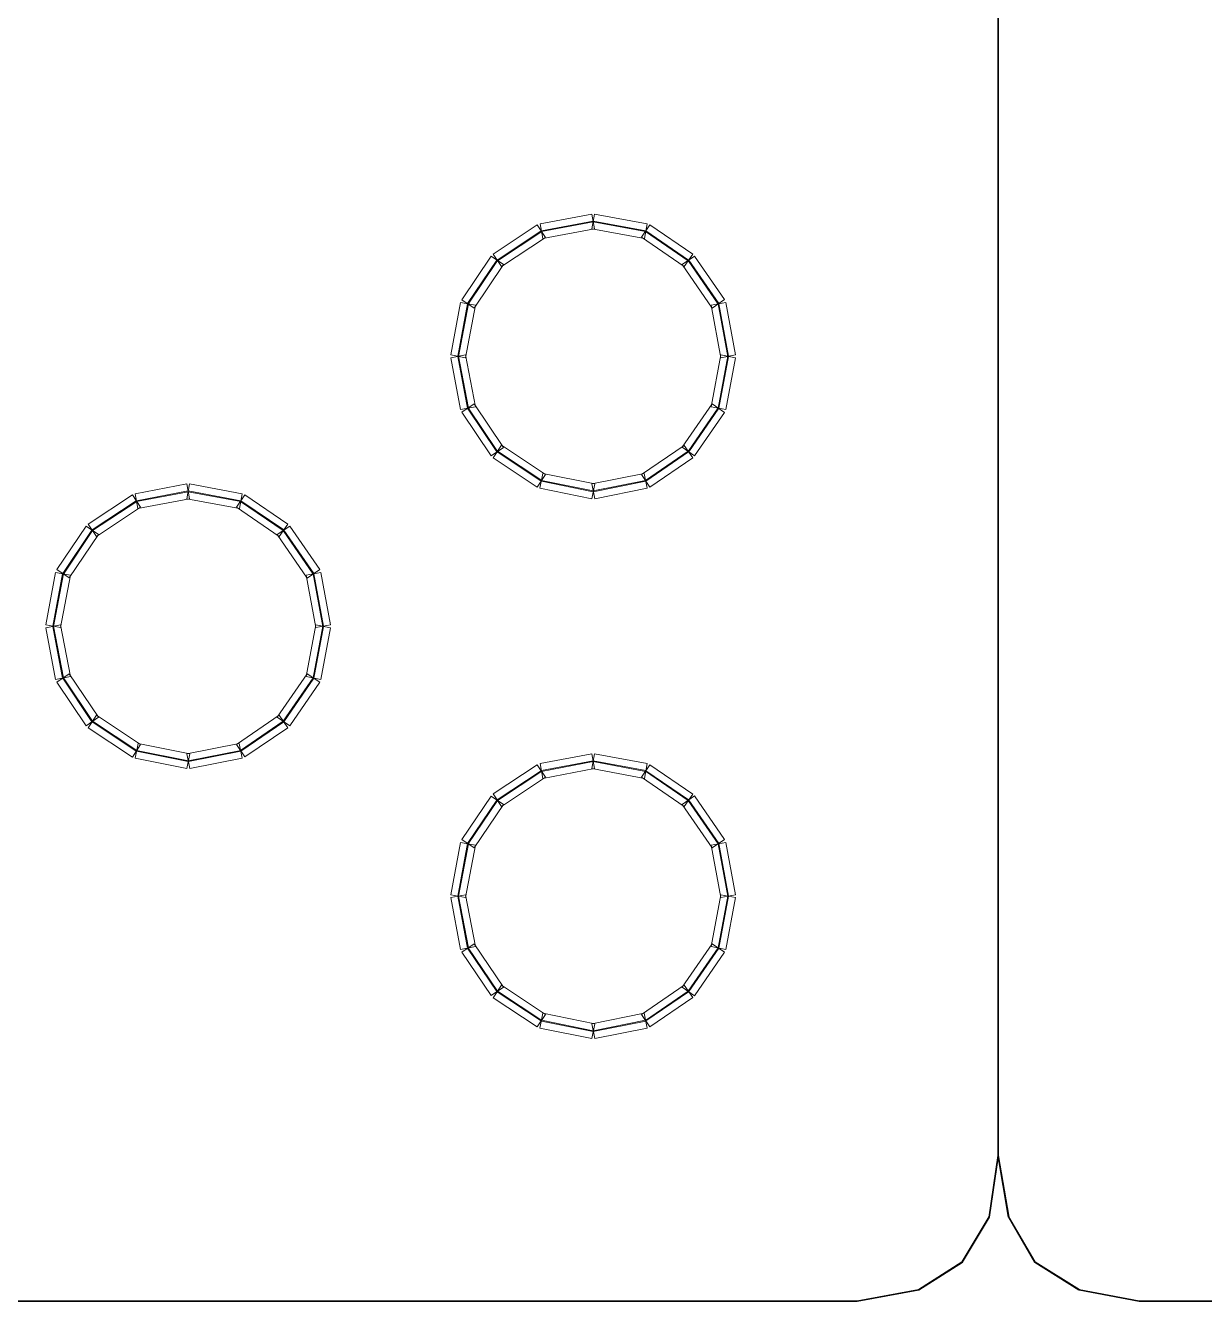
# Model space of a CAD drawing. Header units: millimetres. Extents: x -200 to 200, y -162 to 219.
# Drawn here: x -62.88 to -21.29, y -161.91 to -116.89 of the extents above; entities that cross this region are included whole.
import ezdxf

# ---------------------------------------------------------------- set-up
doc = ezdxf.new("R2010")
doc.units = ezdxf.units.MM
doc.header["$MEASUREMENT"] = 0

msp = doc.modelspace()

# ---------------------------------------------------------------- linework, layer by layer
at = {"color": 1, "lineweight": 5}
for points in [[(-28.5828, -71.7942), (-28.5828, -71.7942), (-28.5563, -71.7942), (-28.5563, -71.7942), (-28.5563, -71.7942), (-28.5563, -71.7942), (-28.5563, -156.7622), (-28.5563, -156.7622), (-28.5563, -156.7622), (-28.5563, -156.7622), (-28.5828, -156.7622), (-28.5828, -156.7622), (-28.5828, -156.7622), (-28.5828, -156.7622), (-28.5828, -71.7942), (-28.5828, -71.7942)], [(-28.5826, -156.7603), (-28.5826, -156.7603), (-28.5565, -156.7641), (-28.5565, -156.7641), (-28.5565, -156.7641), (-28.5565, -156.7641), (-28.8739, -158.9333), (-28.8739, -158.9333), (-28.8739, -158.9333), (-28.8739, -158.9333), (-28.9001, -158.9295), (-28.9001, -158.9295), (-28.9001, -158.9295), (-28.9001, -158.9295), (-28.5826, -156.7603), (-28.5826, -156.7603)], [(-28.1862, -158.9292), (-28.1862, -158.9292), (-28.2122, -158.9336), (-28.2122, -158.9336), (-28.2122, -158.9336), (-28.2122, -158.9336), (-28.5826, -156.7644), (-28.5826, -156.7644), (-28.5826, -156.7644), (-28.5826, -156.7644), (-28.5565, -156.76), (-28.5565, -156.76), (-28.5565, -156.76), (-28.5565, -156.76), (-28.1862, -158.9292), (-28.1862, -158.9292)], [(-28.8983, -158.9246), (-28.8983, -158.9246), (-28.8756, -158.9382), (-28.8756, -158.9382), (-28.8756, -158.9382), (-28.8756, -158.9382), (-29.828, -160.5254), (-29.828, -160.5254), (-29.828, -160.5254), (-29.828, -160.5254), (-29.8506, -160.5118), (-29.8506, -160.5118), (-29.8506, -160.5118), (-29.8506, -160.5118), (-28.8983, -158.9246), (-28.8983, -158.9246)], [(-27.2619, -160.5119), (-27.2619, -160.5119), (-27.2848, -160.5253), (-27.2848, -160.5253), (-27.2848, -160.5253), (-27.2848, -160.5253), (-28.2106, -158.9381), (-28.2106, -158.9381), (-28.2106, -158.9381), (-28.2106, -158.9381), (-28.1878, -158.9247), (-28.1878, -158.9247), (-28.1878, -158.9247), (-28.1878, -158.9247), (-27.2619, -160.5119), (-27.2619, -160.5119)], [(-29.8464, -160.5074), (-29.8464, -160.5074), (-29.8322, -160.5297), (-29.8322, -160.5297), (-29.8322, -160.5297), (-29.8322, -160.5297), (-31.3665, -161.5085), (-31.3665, -161.5085), (-31.3665, -161.5085), (-31.3665, -161.5085), (-31.3807, -161.4862), (-31.3807, -161.4862), (-31.3807, -161.4862), (-31.3807, -161.4862), (-29.8464, -160.5074), (-29.8464, -160.5074)], [(-25.7056, -161.4862), (-25.7056, -161.4862), (-25.7196, -161.5086), (-25.7196, -161.5086), (-25.7196, -161.5086), (-25.7196, -161.5086), (-27.2804, -160.5298), (-27.2804, -160.5298), (-27.2804, -160.5298), (-27.2804, -160.5298), (-27.2663, -160.5074), (-27.2663, -160.5074), (-27.2663, -160.5074), (-27.2663, -160.5074), (-25.7056, -161.4862), (-25.7056, -161.4862)], [(-31.376, -161.4843), (-31.376, -161.4843), (-31.3712, -161.5104), (-31.3712, -161.5104), (-31.3712, -161.5104), (-31.3712, -161.5104), (-33.5404, -161.9072), (-33.5404, -161.9072), (-33.5404, -161.9072), (-33.5404, -161.9072), (-33.5451, -161.8811), (-33.5451, -161.8811), (-33.5451, -161.8811), (-33.5451, -161.8811), (-31.376, -161.4843), (-31.376, -161.4843)], [(-23.5939, -161.8812), (-23.5939, -161.8812), (-23.5988, -161.9072), (-23.5988, -161.9072), (-23.5988, -161.9072), (-23.5988, -161.9072), (-25.715, -161.5104), (-25.715, -161.5104), (-25.715, -161.5104), (-25.715, -161.5104), (-25.7101, -161.4844), (-25.7101, -161.4844), (-25.7101, -161.4844), (-25.7101, -161.4844), (-23.5939, -161.8812), (-23.5939, -161.8812)], [(-80.7354, -161.9074), (-80.7354, -161.9074), (-80.7354, -161.8809), (-80.7354, -161.8809), (-80.7354, -161.8809), (-80.7354, -161.8809), (-33.5428, -161.8809), (-33.5428, -161.8809), (-33.5428, -161.8809), (-33.5428, -161.8809), (-33.5428, -161.9074), (-33.5428, -161.9074), (-33.5428, -161.9074), (-33.5428, -161.9074), (-80.7354, -161.9074), (-80.7354, -161.9074)], [(-4.9468, -161.8809), (-4.9468, -161.8809), (-4.9468, -161.9074), (-4.9468, -161.9074), (-4.9468, -161.9074), (-4.9468, -161.9074), (-23.5963, -161.9074), (-23.5963, -161.9074), (-23.5963, -161.9074), (-23.5963, -161.9074), (-23.5963, -161.8809), (-23.5963, -161.8809), (-23.5963, -161.8809), (-23.5963, -161.8809), (-4.9468, -161.8809), (-4.9468, -161.8809)]]:
    msp.add_open_spline(points, degree=3, knots=[0, 0, 0, 0, 0.25, 0.25, 0.25, 0.25, 0.5, 0.5, 0.5, 0.5, 0.75, 0.75, 0.75, 0.75, 1, 1, 1, 1], dxfattribs=at)
at = {"color": 4, "lineweight": 5}
for points in [[(-42.9033, -123.5415), (-42.9033, -123.5415), (-42.8053, -124.0614), (-42.8053, -124.0614), (-42.8053, -124.0614), (-42.8053, -124.0614), (-44.6306, -124.4053), (-44.6306, -124.4053), (-44.6306, -124.4053), (-44.6306, -124.4053), (-44.7286, -123.8853), (-44.7286, -123.8853), (-44.7286, -123.8853), (-44.7286, -123.8853), (-42.9033, -123.5415), (-42.9033, -123.5415)], [(-42.8568, -123.7884), (-42.8568, -123.7884), (-42.8519, -123.8144), (-42.8519, -123.8144), (-42.8519, -123.8144), (-42.8519, -123.8144), (-44.6771, -124.1583), (-44.6771, -124.1583), (-44.6771, -124.1583), (-44.6771, -124.1583), (-44.682, -124.1323), (-44.682, -124.1323), (-44.682, -124.1323), (-44.682, -124.1323), (-42.8568, -123.7884), (-42.8568, -123.7884)], [(-40.9543, -123.8852), (-40.9543, -123.8852), (-41.0509, -124.4054), (-41.0509, -124.4054), (-41.0509, -124.4054), (-41.0509, -124.4054), (-42.9026, -124.0615), (-42.9026, -124.0615), (-42.9026, -124.0615), (-42.9026, -124.0615), (-42.806, -123.5413), (-42.806, -123.5413), (-42.806, -123.5413), (-42.806, -123.5413), (-40.9543, -123.8852), (-40.9543, -123.8852)], [(-41.0002, -124.1323), (-41.0002, -124.1323), (-41.005, -124.1583), (-41.005, -124.1583), (-41.005, -124.1583), (-41.005, -124.1583), (-42.8567, -123.8144), (-42.8567, -123.8144), (-42.8567, -123.8144), (-42.8567, -123.8144), (-42.8519, -123.7884), (-42.8519, -123.7884), (-42.8519, -123.7884), (-42.8519, -123.7884), (-41.0002, -124.1323), (-41.0002, -124.1323)], [(-44.8255, -123.9246), (-44.8255, -123.9246), (-44.5337, -124.366), (-44.5337, -124.366), (-44.5337, -124.366), (-44.5337, -124.366), (-46.0945, -125.3977), (-46.0945, -125.3977), (-46.0945, -125.3977), (-46.0945, -125.3977), (-46.3862, -124.9563), (-46.3862, -124.9563), (-46.3862, -124.9563), (-46.3862, -124.9563), (-44.8255, -123.9246), (-44.8255, -123.9246)], [(-44.6869, -124.1343), (-44.6869, -124.1343), (-44.6723, -124.1563), (-44.6723, -124.1563), (-44.6723, -124.1563), (-44.6723, -124.1563), (-46.233, -125.188), (-46.233, -125.188), (-46.233, -125.188), (-46.233, -125.188), (-46.2476, -125.166), (-46.2476, -125.166), (-46.2476, -125.166), (-46.2476, -125.166), (-44.6869, -124.1343), (-44.6869, -124.1343)], [(-39.3454, -124.9587), (-39.3454, -124.9587), (-39.6441, -125.3953), (-39.6441, -125.3953), (-39.6441, -125.3953), (-39.6441, -125.3953), (-41.152, -124.3636), (-41.152, -124.3636), (-41.152, -124.3636), (-41.152, -124.3636), (-40.8532, -123.927), (-40.8532, -123.927), (-40.8532, -123.927), (-40.8532, -123.927), (-39.3454, -124.9587), (-39.3454, -124.9587)], [(-39.4873, -125.1661), (-39.4873, -125.1661), (-39.5022, -125.1879), (-39.5022, -125.1879), (-39.5022, -125.1879), (-39.5022, -125.1879), (-41.01, -124.1562), (-41.01, -124.1562), (-41.01, -124.1562), (-41.01, -124.1562), (-40.9951, -124.1344), (-40.9951, -124.1344), (-40.9951, -124.1344), (-40.9951, -124.1344), (-39.4873, -125.1661), (-39.4873, -125.1661)], [(-46.4598, -125.0294), (-46.4598, -125.0294), (-46.0208, -125.3246), (-46.0208, -125.3246), (-46.0208, -125.3246), (-46.0208, -125.3246), (-47.0525, -126.8589), (-47.0525, -126.8589), (-47.0525, -126.8589), (-47.0525, -126.8589), (-47.4915, -126.5637), (-47.4915, -126.5637), (-47.4915, -126.5637), (-47.4915, -126.5637), (-46.4598, -125.0294), (-46.4598, -125.0294)], [(-38.2188, -126.5611), (-38.2188, -126.5611), (-38.6544, -126.8615), (-38.6544, -126.8615), (-38.6544, -126.8615), (-38.6544, -126.8615), (-39.7125, -125.3272), (-39.7125, -125.3272), (-39.7125, -125.3272), (-39.7125, -125.3272), (-39.277, -125.0268), (-39.277, -125.0268), (-39.277, -125.0268), (-39.277, -125.0268), (-38.2188, -126.5611), (-38.2188, -126.5611)], [(-46.2513, -125.1696), (-46.2513, -125.1696), (-46.2294, -125.1844), (-46.2294, -125.1844), (-46.2294, -125.1844), (-46.2294, -125.1844), (-47.261, -126.7187), (-47.261, -126.7187), (-47.261, -126.7187), (-47.261, -126.7187), (-47.283, -126.7039), (-47.283, -126.7039), (-47.283, -126.7039), (-47.283, -126.7039), (-46.2513, -125.1696), (-46.2513, -125.1696)], [(-38.4257, -126.7038), (-38.4257, -126.7038), (-38.4475, -126.7188), (-38.4475, -126.7188), (-38.4475, -126.7188), (-38.4475, -126.7188), (-39.5056, -125.1845), (-39.5056, -125.1845), (-39.5056, -125.1845), (-39.5056, -125.1845), (-39.4839, -125.1695), (-39.4839, -125.1695), (-39.4839, -125.1695), (-39.4839, -125.1695), (-38.4257, -126.7038), (-38.4257, -126.7038)], [(-47.5321, -126.663), (-47.5321, -126.663), (-47.0119, -126.7596), (-47.0119, -126.7596), (-47.0119, -126.7596), (-47.0119, -126.7596), (-47.3558, -128.6113), (-47.3558, -128.6113), (-47.3558, -128.6113), (-47.3558, -128.6113), (-47.876, -128.5147), (-47.876, -128.5147), (-47.876, -128.5147), (-47.876, -128.5147), (-47.5321, -126.663), (-47.5321, -126.663)], [(-47.285, -126.7089), (-47.285, -126.7089), (-47.259, -126.7137), (-47.259, -126.7137), (-47.259, -126.7137), (-47.259, -126.7137), (-47.6029, -128.5654), (-47.6029, -128.5654), (-47.6029, -128.5654), (-47.6029, -128.5654), (-47.6289, -128.5606), (-47.6289, -128.5606), (-47.6289, -128.5606), (-47.6289, -128.5606), (-47.285, -126.7089), (-47.285, -126.7089)], [(-37.8326, -128.5147), (-37.8326, -128.5147), (-38.3528, -128.6113), (-38.3528, -128.6113), (-38.3528, -128.6113), (-38.3528, -128.6113), (-38.6967, -126.7596), (-38.6967, -126.7596), (-38.6967, -126.7596), (-38.6967, -126.7596), (-38.1765, -126.663), (-38.1765, -126.663), (-38.1765, -126.663), (-38.1765, -126.663), (-37.8326, -128.5147), (-37.8326, -128.5147)], [(-38.0797, -128.5606), (-38.0797, -128.5606), (-38.1057, -128.5654), (-38.1057, -128.5654), (-38.1057, -128.5654), (-38.1057, -128.5654), (-38.4496, -126.7137), (-38.4496, -126.7137), (-38.4496, -126.7137), (-38.4496, -126.7137), (-38.4236, -126.7089), (-38.4236, -126.7089), (-38.4236, -126.7089), (-38.4236, -126.7089), (-38.0797, -128.5606), (-38.0797, -128.5606)], [(-47.8759, -128.612), (-47.8759, -128.612), (-47.3559, -128.514), (-47.3559, -128.514), (-47.3559, -128.514), (-47.3559, -128.514), (-47.012, -130.3393), (-47.012, -130.3393), (-47.012, -130.3393), (-47.012, -130.3393), (-47.532, -130.4373), (-47.532, -130.4373), (-47.532, -130.4373), (-47.532, -130.4373), (-47.8759, -128.612), (-47.8759, -128.612)], [(-47.6289, -128.5655), (-47.6289, -128.5655), (-47.6029, -128.5606), (-47.6029, -128.5606), (-47.6029, -128.5606), (-47.6029, -128.5606), (-47.259, -130.3858), (-47.259, -130.3858), (-47.259, -130.3858), (-47.259, -130.3858), (-47.285, -130.3907), (-47.285, -130.3907), (-47.285, -130.3907), (-47.285, -130.3907), (-47.6289, -128.5655), (-47.6289, -128.5655)], [(-38.1766, -130.4373), (-38.1766, -130.4373), (-38.6966, -130.3393), (-38.6966, -130.3393), (-38.6966, -130.3393), (-38.6966, -130.3393), (-38.3527, -128.514), (-38.3527, -128.514), (-38.3527, -128.514), (-38.3527, -128.514), (-37.8328, -128.612), (-37.8328, -128.612), (-37.8328, -128.612), (-37.8328, -128.612), (-38.1766, -130.4373), (-38.1766, -130.4373)], [(-38.4236, -130.3907), (-38.4236, -130.3907), (-38.4496, -130.3858), (-38.4496, -130.3858), (-38.4496, -130.3858), (-38.4496, -130.3858), (-38.1057, -128.5606), (-38.1057, -128.5606), (-38.1057, -128.5606), (-38.1057, -128.5606), (-38.0797, -128.5655), (-38.0797, -128.5655), (-38.0797, -128.5655), (-38.0797, -128.5655), (-38.4236, -130.3907), (-38.4236, -130.3907)], [(-47.4915, -130.5359), (-47.4915, -130.5359), (-47.0525, -130.2407), (-47.0525, -130.2407), (-47.0525, -130.2407), (-47.0525, -130.2407), (-46.0208, -131.775), (-46.0208, -131.775), (-46.0208, -131.775), (-46.0208, -131.775), (-46.4598, -132.0702), (-46.4598, -132.0702), (-46.4598, -132.0702), (-46.4598, -132.0702), (-47.4915, -130.5359), (-47.4915, -130.5359)], [(-47.283, -130.3957), (-47.283, -130.3957), (-47.261, -130.3809), (-47.261, -130.3809), (-47.261, -130.3809), (-47.261, -130.3809), (-46.2294, -131.9152), (-46.2294, -131.9152), (-46.2294, -131.9152), (-46.2294, -131.9152), (-46.2513, -131.93), (-46.2513, -131.93), (-46.2513, -131.93), (-46.2513, -131.93), (-47.283, -130.3957), (-47.283, -130.3957)], [(-39.277, -132.0728), (-39.277, -132.0728), (-39.7125, -131.7724), (-39.7125, -131.7724), (-39.7125, -131.7724), (-39.7125, -131.7724), (-38.6544, -130.2381), (-38.6544, -130.2381), (-38.6544, -130.2381), (-38.6544, -130.2381), (-38.2188, -130.5385), (-38.2188, -130.5385), (-38.2188, -130.5385), (-38.2188, -130.5385), (-39.277, -132.0728), (-39.277, -132.0728)], [(-39.4839, -131.9301), (-39.4839, -131.9301), (-39.5056, -131.9151), (-39.5056, -131.9151), (-39.5056, -131.9151), (-39.5056, -131.9151), (-38.4475, -130.3808), (-38.4475, -130.3808), (-38.4475, -130.3808), (-38.4475, -130.3808), (-38.4257, -130.3958), (-38.4257, -130.3958), (-38.4257, -130.3958), (-38.4257, -130.3958), (-39.4839, -131.9301), (-39.4839, -131.9301)], [(-46.3862, -132.1433), (-46.3862, -132.1433), (-46.0945, -131.7019), (-46.0945, -131.7019), (-46.0945, -131.7019), (-46.0945, -131.7019), (-44.5337, -132.7336), (-44.5337, -132.7336), (-44.5337, -132.7336), (-44.5337, -132.7336), (-44.8255, -133.1749), (-44.8255, -133.1749), (-44.8255, -133.1749), (-44.8255, -133.1749), (-46.3862, -132.1433), (-46.3862, -132.1433)], [(-40.8532, -133.1726), (-40.8532, -133.1726), (-41.152, -132.7359), (-41.152, -132.7359), (-41.152, -132.7359), (-41.152, -132.7359), (-39.6441, -131.7043), (-39.6441, -131.7043), (-39.6441, -131.7043), (-39.6441, -131.7043), (-39.3454, -132.1409), (-39.3454, -132.1409), (-39.3454, -132.1409), (-39.3454, -132.1409), (-40.8532, -133.1726), (-40.8532, -133.1726)], [(-46.2476, -131.9336), (-46.2476, -131.9336), (-46.233, -131.9115), (-46.233, -131.9115), (-46.233, -131.9115), (-46.233, -131.9115), (-44.6723, -132.9432), (-44.6723, -132.9432), (-44.6723, -132.9432), (-44.6723, -132.9432), (-44.6869, -132.9653), (-44.6869, -132.9653), (-44.6869, -132.9653), (-44.6869, -132.9653), (-46.2476, -131.9336), (-46.2476, -131.9336)], [(-40.9951, -132.9652), (-40.9951, -132.9652), (-41.01, -132.9433), (-41.01, -132.9433), (-41.01, -132.9433), (-41.01, -132.9433), (-39.5022, -131.9117), (-39.5022, -131.9117), (-39.5022, -131.9117), (-39.5022, -131.9117), (-39.4873, -131.9335), (-39.4873, -131.9335), (-39.4873, -131.9335), (-39.4873, -131.9335), (-40.9951, -132.9652), (-40.9951, -132.9652)], [(-44.7322, -133.2135), (-44.7322, -133.2135), (-44.627, -132.695), (-44.627, -132.695), (-44.627, -132.695), (-44.627, -132.695), (-42.8017, -133.0653), (-42.8017, -133.0653), (-42.8017, -133.0653), (-42.8017, -133.0653), (-42.9069, -133.5839), (-42.9069, -133.5839), (-42.9069, -133.5839), (-42.9069, -133.5839), (-44.7322, -133.2135), (-44.7322, -133.2135)], [(-42.8024, -133.584), (-42.8024, -133.584), (-42.9062, -133.0652), (-42.9062, -133.0652), (-42.9062, -133.0652), (-42.9062, -133.0652), (-41.0545, -132.6949), (-41.0545, -132.6949), (-41.0545, -132.6949), (-41.0545, -132.6949), (-40.9507, -133.2137), (-40.9507, -133.2137), (-40.9507, -133.2137), (-40.9507, -133.2137), (-42.8024, -133.584), (-42.8024, -133.584)], [(-57.1881, -133.0646), (-57.1881, -133.0646), (-57.0901, -133.5846), (-57.0901, -133.5846), (-57.0901, -133.5846), (-57.0901, -133.5846), (-58.9154, -133.9285), (-58.9154, -133.9285), (-58.9154, -133.9285), (-58.9154, -133.9285), (-59.0133, -133.4085), (-59.0133, -133.4085), (-59.0133, -133.4085), (-59.0133, -133.4085), (-57.1881, -133.0646), (-57.1881, -133.0646)], [(-55.239, -133.4084), (-55.239, -133.4084), (-55.3357, -133.9286), (-55.3357, -133.9286), (-55.3357, -133.9286), (-55.3357, -133.9286), (-57.1874, -133.5847), (-57.1874, -133.5847), (-57.1874, -133.5847), (-57.1874, -133.5847), (-57.0908, -133.0645), (-57.0908, -133.0645), (-57.0908, -133.0645), (-57.0908, -133.0645), (-55.239, -133.4084), (-55.239, -133.4084)], [(-44.6822, -132.9672), (-44.6822, -132.9672), (-44.677, -132.9413), (-44.677, -132.9413), (-44.677, -132.9413), (-44.677, -132.9413), (-42.8517, -133.3116), (-42.8517, -133.3116), (-42.8517, -133.3116), (-42.8517, -133.3116), (-42.8569, -133.3376), (-42.8569, -133.3376), (-42.8569, -133.3376), (-42.8569, -133.3376), (-44.6822, -132.9672), (-44.6822, -132.9672)], [(-42.8517, -133.3376), (-42.8517, -133.3376), (-42.8569, -133.3116), (-42.8569, -133.3116), (-42.8569, -133.3116), (-42.8569, -133.3116), (-41.0052, -132.9413), (-41.0052, -132.9413), (-41.0052, -132.9413), (-41.0052, -132.9413), (-41, -132.9672), (-41, -132.9672), (-41, -132.9672), (-41, -132.9672), (-42.8517, -133.3376), (-42.8517, -133.3376)], [(-59.1102, -133.4478), (-59.1102, -133.4478), (-58.8185, -133.8892), (-58.8185, -133.8892), (-58.8185, -133.8892), (-58.8185, -133.8892), (-60.3792, -134.9208), (-60.3792, -134.9208), (-60.3792, -134.9208), (-60.3792, -134.9208), (-60.671, -134.4795), (-60.671, -134.4795), (-60.671, -134.4795), (-60.671, -134.4795), (-59.1102, -133.4478), (-59.1102, -133.4478)], [(-58.9716, -133.6575), (-58.9716, -133.6575), (-58.9571, -133.6795), (-58.9571, -133.6795), (-58.9571, -133.6795), (-58.9571, -133.6795), (-60.5178, -134.7112), (-60.5178, -134.7112), (-60.5178, -134.7112), (-60.5178, -134.7112), (-60.5324, -134.6891), (-60.5324, -134.6891), (-60.5324, -134.6891), (-60.5324, -134.6891), (-58.9716, -133.6575), (-58.9716, -133.6575)], [(-57.1415, -133.3116), (-57.1415, -133.3116), (-57.1366, -133.3376), (-57.1366, -133.3376), (-57.1366, -133.3376), (-57.1366, -133.3376), (-58.9619, -133.6815), (-58.9619, -133.6815), (-58.9619, -133.6815), (-58.9619, -133.6815), (-58.9668, -133.6555), (-58.9668, -133.6555), (-58.9668, -133.6555), (-58.9668, -133.6555), (-57.1415, -133.3116), (-57.1415, -133.3116)], [(-55.2849, -133.6555), (-55.2849, -133.6555), (-55.2898, -133.6815), (-55.2898, -133.6815), (-55.2898, -133.6815), (-55.2898, -133.6815), (-57.1415, -133.3376), (-57.1415, -133.3376), (-57.1415, -133.3376), (-57.1415, -133.3376), (-57.1367, -133.3116), (-57.1367, -133.3116), (-57.1367, -133.3116), (-57.1367, -133.3116), (-55.2849, -133.6555), (-55.2849, -133.6555)], [(-53.6301, -134.4819), (-53.6301, -134.4819), (-53.9289, -134.9185), (-53.9289, -134.9185), (-53.9289, -134.9185), (-53.9289, -134.9185), (-55.4367, -133.8868), (-55.4367, -133.8868), (-55.4367, -133.8868), (-55.4367, -133.8868), (-55.138, -133.4502), (-55.138, -133.4502), (-55.138, -133.4502), (-55.138, -133.4502), (-53.6301, -134.4819), (-53.6301, -134.4819)], [(-53.772, -134.6893), (-53.772, -134.6893), (-53.787, -134.7111), (-53.787, -134.7111), (-53.787, -134.7111), (-53.787, -134.7111), (-55.2948, -133.6794), (-55.2948, -133.6794), (-55.2948, -133.6794), (-55.2948, -133.6794), (-55.2799, -133.6576), (-55.2799, -133.6576), (-55.2799, -133.6576), (-55.2799, -133.6576), (-53.772, -134.6893), (-53.772, -134.6893)], [(-60.7446, -134.5526), (-60.7446, -134.5526), (-60.3056, -134.8478), (-60.3056, -134.8478), (-60.3056, -134.8478), (-60.3056, -134.8478), (-61.3373, -136.3821), (-61.3373, -136.3821), (-61.3373, -136.3821), (-61.3373, -136.3821), (-61.7763, -136.0869), (-61.7763, -136.0869), (-61.7763, -136.0869), (-61.7763, -136.0869), (-60.7446, -134.5526), (-60.7446, -134.5526)], [(-52.5036, -136.0843), (-52.5036, -136.0843), (-52.9391, -136.3846), (-52.9391, -136.3846), (-52.9391, -136.3846), (-52.9391, -136.3846), (-53.9973, -134.8504), (-53.9973, -134.8504), (-53.9973, -134.8504), (-53.9973, -134.8504), (-53.5617, -134.55), (-53.5617, -134.55), (-53.5617, -134.55), (-53.5617, -134.55), (-52.5036, -136.0843), (-52.5036, -136.0843)], [(-60.5361, -134.6928), (-60.5361, -134.6928), (-60.5141, -134.7076), (-60.5141, -134.7076), (-60.5141, -134.7076), (-60.5141, -134.7076), (-61.5458, -136.2418), (-61.5458, -136.2418), (-61.5458, -136.2418), (-61.5458, -136.2418), (-61.5678, -136.2271), (-61.5678, -136.2271), (-61.5678, -136.2271), (-61.5678, -136.2271), (-60.5361, -134.6928), (-60.5361, -134.6928)], [(-52.7105, -136.227), (-52.7105, -136.227), (-52.7323, -136.242), (-52.7323, -136.242), (-52.7323, -136.242), (-52.7323, -136.242), (-53.7904, -134.7077), (-53.7904, -134.7077), (-53.7904, -134.7077), (-53.7904, -134.7077), (-53.7686, -134.6927), (-53.7686, -134.6927), (-53.7686, -134.6927), (-53.7686, -134.6927), (-52.7105, -136.227), (-52.7105, -136.227)], [(-61.8169, -136.1862), (-61.8169, -136.1862), (-61.2967, -136.2828), (-61.2967, -136.2828), (-61.2967, -136.2828), (-61.2967, -136.2828), (-61.6406, -138.1345), (-61.6406, -138.1345), (-61.6406, -138.1345), (-61.6406, -138.1345), (-62.1608, -138.0379), (-62.1608, -138.0379), (-62.1608, -138.0379), (-62.1608, -138.0379), (-61.8169, -136.1862), (-61.8169, -136.1862)], [(-61.5698, -136.232), (-61.5698, -136.232), (-61.5438, -136.2369), (-61.5438, -136.2369), (-61.5438, -136.2369), (-61.5438, -136.2369), (-61.8877, -138.0886), (-61.8877, -138.0886), (-61.8877, -138.0886), (-61.8877, -138.0886), (-61.9137, -138.0838), (-61.9137, -138.0838), (-61.9137, -138.0838), (-61.9137, -138.0838), (-61.5698, -136.232), (-61.5698, -136.232)], [(-52.1174, -138.0379), (-52.1174, -138.0379), (-52.6376, -138.1345), (-52.6376, -138.1345), (-52.6376, -138.1345), (-52.6376, -138.1345), (-52.9815, -136.2828), (-52.9815, -136.2828), (-52.9815, -136.2828), (-52.9815, -136.2828), (-52.4613, -136.1862), (-52.4613, -136.1862), (-52.4613, -136.1862), (-52.4613, -136.1862), (-52.1174, -138.0379), (-52.1174, -138.0379)], [(-52.3645, -138.0838), (-52.3645, -138.0838), (-52.3905, -138.0886), (-52.3905, -138.0886), (-52.3905, -138.0886), (-52.3905, -138.0886), (-52.7344, -136.2369), (-52.7344, -136.2369), (-52.7344, -136.2369), (-52.7344, -136.2369), (-52.7084, -136.232), (-52.7084, -136.232), (-52.7084, -136.232), (-52.7084, -136.232), (-52.3645, -138.0838), (-52.3645, -138.0838)], [(-62.1606, -138.1352), (-62.1606, -138.1352), (-61.6407, -138.0372), (-61.6407, -138.0372), (-61.6407, -138.0372), (-61.6407, -138.0372), (-61.2968, -139.8625), (-61.2968, -139.8625), (-61.2968, -139.8625), (-61.2968, -139.8625), (-61.8167, -139.9604), (-61.8167, -139.9604), (-61.8167, -139.9604), (-61.8167, -139.9604), (-62.1606, -138.1352), (-62.1606, -138.1352)], [(-61.9137, -138.0886), (-61.9137, -138.0886), (-61.8877, -138.0837), (-61.8877, -138.0837), (-61.8877, -138.0837), (-61.8877, -138.0837), (-61.5438, -139.909), (-61.5438, -139.909), (-61.5438, -139.909), (-61.5438, -139.909), (-61.5698, -139.9139), (-61.5698, -139.9139), (-61.5698, -139.9139), (-61.5698, -139.9139), (-61.9137, -138.0886), (-61.9137, -138.0886)], [(-52.4614, -139.9604), (-52.4614, -139.9604), (-52.9813, -139.8625), (-52.9813, -139.8625), (-52.9813, -139.8625), (-52.9813, -139.8625), (-52.6374, -138.0372), (-52.6374, -138.0372), (-52.6374, -138.0372), (-52.6374, -138.0372), (-52.1175, -138.1352), (-52.1175, -138.1352), (-52.1175, -138.1352), (-52.1175, -138.1352), (-52.4614, -139.9604), (-52.4614, -139.9604)], [(-52.7084, -139.9139), (-52.7084, -139.9139), (-52.7344, -139.909), (-52.7344, -139.909), (-52.7344, -139.909), (-52.7344, -139.909), (-52.3905, -138.0837), (-52.3905, -138.0837), (-52.3905, -138.0837), (-52.3905, -138.0837), (-52.3645, -138.0886), (-52.3645, -138.0886), (-52.3645, -138.0886), (-52.3645, -138.0886), (-52.7084, -139.9139), (-52.7084, -139.9139)], [(-61.7763, -140.0591), (-61.7763, -140.0591), (-61.3373, -139.7639), (-61.3373, -139.7639), (-61.3373, -139.7639), (-61.3373, -139.7639), (-60.3056, -141.2982), (-60.3056, -141.2982), (-60.3056, -141.2982), (-60.3056, -141.2982), (-60.7446, -141.5934), (-60.7446, -141.5934), (-60.7446, -141.5934), (-60.7446, -141.5934), (-61.7763, -140.0591), (-61.7763, -140.0591)], [(-61.5678, -139.9188), (-61.5678, -139.9188), (-61.5458, -139.9041), (-61.5458, -139.9041), (-61.5458, -139.9041), (-61.5458, -139.9041), (-60.5141, -141.4384), (-60.5141, -141.4384), (-60.5141, -141.4384), (-60.5141, -141.4384), (-60.5361, -141.4531), (-60.5361, -141.4531), (-60.5361, -141.4531), (-60.5361, -141.4531), (-61.5678, -139.9188), (-61.5678, -139.9188)], [(-53.5617, -141.5959), (-53.5617, -141.5959), (-53.9973, -141.2956), (-53.9973, -141.2956), (-53.9973, -141.2956), (-53.9973, -141.2956), (-52.9391, -139.7613), (-52.9391, -139.7613), (-52.9391, -139.7613), (-52.9391, -139.7613), (-52.5036, -140.0617), (-52.5036, -140.0617), (-52.5036, -140.0617), (-52.5036, -140.0617), (-53.5617, -141.5959), (-53.5617, -141.5959)], [(-53.7686, -141.4533), (-53.7686, -141.4533), (-53.7904, -141.4383), (-53.7904, -141.4383), (-53.7904, -141.4383), (-53.7904, -141.4383), (-52.7323, -139.904), (-52.7323, -139.904), (-52.7323, -139.904), (-52.7323, -139.904), (-52.7105, -139.919), (-52.7105, -139.919), (-52.7105, -139.919), (-52.7105, -139.919), (-53.7686, -141.4533), (-53.7686, -141.4533)], [(-60.671, -141.6664), (-60.671, -141.6664), (-60.3792, -141.2251), (-60.3792, -141.2251), (-60.3792, -141.2251), (-60.3792, -141.2251), (-58.8185, -142.2568), (-58.8185, -142.2568), (-58.8185, -142.2568), (-58.8185, -142.2568), (-59.1102, -142.6981), (-59.1102, -142.6981), (-59.1102, -142.6981), (-59.1102, -142.6981), (-60.671, -141.6664), (-60.671, -141.6664)], [(-55.138, -142.6958), (-55.138, -142.6958), (-55.4367, -142.2591), (-55.4367, -142.2591), (-55.4367, -142.2591), (-55.4367, -142.2591), (-53.9289, -141.2274), (-53.9289, -141.2274), (-53.9289, -141.2274), (-53.9289, -141.2274), (-53.6301, -141.6641), (-53.6301, -141.6641), (-53.6301, -141.6641), (-53.6301, -141.6641), (-55.138, -142.6958), (-55.138, -142.6958)], [(-60.5324, -141.4568), (-60.5324, -141.4568), (-60.5178, -141.4347), (-60.5178, -141.4347), (-60.5178, -141.4347), (-60.5178, -141.4347), (-58.9571, -142.4664), (-58.9571, -142.4664), (-58.9571, -142.4664), (-58.9571, -142.4664), (-58.9716, -142.4885), (-58.9716, -142.4885), (-58.9716, -142.4885), (-58.9716, -142.4885), (-60.5324, -141.4568), (-60.5324, -141.4568)], [(-55.2799, -142.4884), (-55.2799, -142.4884), (-55.2948, -142.4665), (-55.2948, -142.4665), (-55.2948, -142.4665), (-55.2948, -142.4665), (-53.787, -141.4348), (-53.787, -141.4348), (-53.787, -141.4348), (-53.787, -141.4348), (-53.772, -141.4567), (-53.772, -141.4567), (-53.772, -141.4567), (-53.772, -141.4567), (-55.2799, -142.4884), (-55.2799, -142.4884)], [(-59.017, -142.7367), (-59.017, -142.7367), (-58.9118, -142.2182), (-58.9118, -142.2182), (-58.9118, -142.2182), (-58.9118, -142.2182), (-57.0865, -142.5885), (-57.0865, -142.5885), (-57.0865, -142.5885), (-57.0865, -142.5885), (-57.1917, -143.107), (-57.1917, -143.107), (-57.1917, -143.107), (-57.1917, -143.107), (-59.017, -142.7367), (-59.017, -142.7367)], [(-57.0872, -143.1072), (-57.0872, -143.1072), (-57.191, -142.5884), (-57.191, -142.5884), (-57.191, -142.5884), (-57.191, -142.5884), (-55.3392, -142.218), (-55.3392, -142.218), (-55.3392, -142.218), (-55.3392, -142.218), (-55.2355, -142.7368), (-55.2355, -142.7368), (-55.2355, -142.7368), (-55.2355, -142.7368), (-57.0872, -143.1072), (-57.0872, -143.1072)], [(-58.967, -142.4904), (-58.967, -142.4904), (-58.9617, -142.4645), (-58.9617, -142.4645), (-58.9617, -142.4645), (-58.9617, -142.4645), (-57.1364, -142.8348), (-57.1364, -142.8348), (-57.1364, -142.8348), (-57.1364, -142.8348), (-57.1417, -142.8607), (-57.1417, -142.8607), (-57.1417, -142.8607), (-57.1417, -142.8607), (-58.967, -142.4904), (-58.967, -142.4904)], [(-57.1365, -142.8608), (-57.1365, -142.8608), (-57.1417, -142.8348), (-57.1417, -142.8348), (-57.1417, -142.8348), (-57.1417, -142.8348), (-55.2899, -142.4645), (-55.2899, -142.4645), (-55.2899, -142.4645), (-55.2899, -142.4645), (-55.2848, -142.4904), (-55.2848, -142.4904), (-55.2848, -142.4904), (-55.2848, -142.4904), (-57.1365, -142.8608), (-57.1365, -142.8608)], [(-42.9033, -142.5878), (-42.9033, -142.5878), (-42.8053, -143.1077), (-42.8053, -143.1077), (-42.8053, -143.1077), (-42.8053, -143.1077), (-44.6306, -143.4516), (-44.6306, -143.4516), (-44.6306, -143.4516), (-44.6306, -143.4516), (-44.7286, -142.9317), (-44.7286, -142.9317), (-44.7286, -142.9317), (-44.7286, -142.9317), (-42.9033, -142.5878), (-42.9033, -142.5878)], [(-40.9543, -142.9316), (-40.9543, -142.9316), (-41.0509, -143.4518), (-41.0509, -143.4518), (-41.0509, -143.4518), (-41.0509, -143.4518), (-42.9026, -143.1079), (-42.9026, -143.1079), (-42.9026, -143.1079), (-42.9026, -143.1079), (-42.806, -142.5877), (-42.806, -142.5877), (-42.806, -142.5877), (-42.806, -142.5877), (-40.9543, -142.9316), (-40.9543, -142.9316)], [(-44.8255, -142.971), (-44.8255, -142.971), (-44.5337, -143.4124), (-44.5337, -143.4124), (-44.5337, -143.4124), (-44.5337, -143.4124), (-46.0945, -144.444), (-46.0945, -144.444), (-46.0945, -144.444), (-46.0945, -144.444), (-46.3862, -144.0027), (-46.3862, -144.0027), (-46.3862, -144.0027), (-46.3862, -144.0027), (-44.8255, -142.971), (-44.8255, -142.971)], [(-42.8568, -142.8348), (-42.8568, -142.8348), (-42.8519, -142.8608), (-42.8519, -142.8608), (-42.8519, -142.8608), (-42.8519, -142.8608), (-44.6771, -143.2047), (-44.6771, -143.2047), (-44.6771, -143.2047), (-44.6771, -143.2047), (-44.682, -143.1787), (-44.682, -143.1787), (-44.682, -143.1787), (-44.682, -143.1787), (-42.8568, -142.8348), (-42.8568, -142.8348)], [(-41.0002, -143.1787), (-41.0002, -143.1787), (-41.005, -143.2047), (-41.005, -143.2047), (-41.005, -143.2047), (-41.005, -143.2047), (-42.8567, -142.8608), (-42.8567, -142.8608), (-42.8567, -142.8608), (-42.8567, -142.8608), (-42.8519, -142.8348), (-42.8519, -142.8348), (-42.8519, -142.8348), (-42.8519, -142.8348), (-41.0002, -143.1787), (-41.0002, -143.1787)], [(-39.3454, -144.005), (-39.3454, -144.005), (-39.6441, -144.4417), (-39.6441, -144.4417), (-39.6441, -144.4417), (-39.6441, -144.4417), (-41.152, -143.41), (-41.152, -143.41), (-41.152, -143.41), (-41.152, -143.41), (-40.8532, -142.9734), (-40.8532, -142.9734), (-40.8532, -142.9734), (-40.8532, -142.9734), (-39.3454, -144.005), (-39.3454, -144.005)], [(-44.6869, -143.1806), (-44.6869, -143.1806), (-44.6723, -143.2027), (-44.6723, -143.2027), (-44.6723, -143.2027), (-44.6723, -143.2027), (-46.233, -144.2344), (-46.233, -144.2344), (-46.233, -144.2344), (-46.233, -144.2344), (-46.2476, -144.2123), (-46.2476, -144.2123), (-46.2476, -144.2123), (-46.2476, -144.2123), (-44.6869, -143.1806), (-44.6869, -143.1806)], [(-39.4873, -144.2124), (-39.4873, -144.2124), (-39.5022, -144.2343), (-39.5022, -144.2343), (-39.5022, -144.2343), (-39.5022, -144.2343), (-41.01, -143.2026), (-41.01, -143.2026), (-41.01, -143.2026), (-41.01, -143.2026), (-40.9951, -143.1808), (-40.9951, -143.1808), (-40.9951, -143.1808), (-40.9951, -143.1808), (-39.4873, -144.2124), (-39.4873, -144.2124)], [(-46.4598, -144.0757), (-46.4598, -144.0757), (-46.0208, -144.371), (-46.0208, -144.371), (-46.0208, -144.371), (-46.0208, -144.371), (-47.0525, -145.9053), (-47.0525, -145.9053), (-47.0525, -145.9053), (-47.0525, -145.9053), (-47.4915, -145.61), (-47.4915, -145.61), (-47.4915, -145.61), (-47.4915, -145.61), (-46.4598, -144.0757), (-46.4598, -144.0757)], [(-46.2513, -144.216), (-46.2513, -144.216), (-46.2294, -144.2307), (-46.2294, -144.2307), (-46.2294, -144.2307), (-46.2294, -144.2307), (-47.261, -145.765), (-47.261, -145.765), (-47.261, -145.765), (-47.261, -145.765), (-47.283, -145.7503), (-47.283, -145.7503), (-47.283, -145.7503), (-47.283, -145.7503), (-46.2513, -144.216), (-46.2513, -144.216)], [(-38.2188, -145.6075), (-38.2188, -145.6075), (-38.6544, -145.9078), (-38.6544, -145.9078), (-38.6544, -145.9078), (-38.6544, -145.9078), (-39.7125, -144.3735), (-39.7125, -144.3735), (-39.7125, -144.3735), (-39.7125, -144.3735), (-39.277, -144.0732), (-39.277, -144.0732), (-39.277, -144.0732), (-39.277, -144.0732), (-38.2188, -145.6075), (-38.2188, -145.6075)], [(-38.4257, -145.7501), (-38.4257, -145.7501), (-38.4475, -145.7652), (-38.4475, -145.7652), (-38.4475, -145.7652), (-38.4475, -145.7652), (-39.5056, -144.2309), (-39.5056, -144.2309), (-39.5056, -144.2309), (-39.5056, -144.2309), (-39.4839, -144.2158), (-39.4839, -144.2158), (-39.4839, -144.2158), (-39.4839, -144.2158), (-38.4257, -145.7501), (-38.4257, -145.7501)], [(-47.5321, -145.7093), (-47.5321, -145.7093), (-47.0119, -145.806), (-47.0119, -145.806), (-47.0119, -145.806), (-47.0119, -145.806), (-47.3558, -147.6577), (-47.3558, -147.6577), (-47.3558, -147.6577), (-47.3558, -147.6577), (-47.876, -147.5611), (-47.876, -147.5611), (-47.876, -147.5611), (-47.876, -147.5611), (-47.5321, -145.7093), (-47.5321, -145.7093)], [(-47.285, -145.7552), (-47.285, -145.7552), (-47.259, -145.7601), (-47.259, -145.7601), (-47.259, -145.7601), (-47.259, -145.7601), (-47.6029, -147.6118), (-47.6029, -147.6118), (-47.6029, -147.6118), (-47.6029, -147.6118), (-47.6289, -147.607), (-47.6289, -147.607), (-47.6289, -147.607), (-47.6289, -147.607), (-47.285, -145.7552), (-47.285, -145.7552)], [(-37.8326, -147.5611), (-37.8326, -147.5611), (-38.3528, -147.6577), (-38.3528, -147.6577), (-38.3528, -147.6577), (-38.3528, -147.6577), (-38.6967, -145.806), (-38.6967, -145.806), (-38.6967, -145.806), (-38.6967, -145.806), (-38.1765, -145.7093), (-38.1765, -145.7093), (-38.1765, -145.7093), (-38.1765, -145.7093), (-37.8326, -147.5611), (-37.8326, -147.5611)], [(-38.0797, -147.607), (-38.0797, -147.607), (-38.1057, -147.6118), (-38.1057, -147.6118), (-38.1057, -147.6118), (-38.1057, -147.6118), (-38.4496, -145.7601), (-38.4496, -145.7601), (-38.4496, -145.7601), (-38.4496, -145.7601), (-38.4236, -145.7552), (-38.4236, -145.7552), (-38.4236, -145.7552), (-38.4236, -145.7552), (-38.0797, -147.607), (-38.0797, -147.607)], [(-47.8759, -147.6584), (-47.8759, -147.6584), (-47.3559, -147.5604), (-47.3559, -147.5604), (-47.3559, -147.5604), (-47.3559, -147.5604), (-47.012, -149.3857), (-47.012, -149.3857), (-47.012, -149.3857), (-47.012, -149.3857), (-47.532, -149.4836), (-47.532, -149.4836), (-47.532, -149.4836), (-47.532, -149.4836), (-47.8759, -147.6584), (-47.8759, -147.6584)], [(-47.6289, -147.6118), (-47.6289, -147.6118), (-47.6029, -147.6069), (-47.6029, -147.6069), (-47.6029, -147.6069), (-47.6029, -147.6069), (-47.259, -149.4322), (-47.259, -149.4322), (-47.259, -149.4322), (-47.259, -149.4322), (-47.285, -149.4371), (-47.285, -149.4371), (-47.285, -149.4371), (-47.285, -149.4371), (-47.6289, -147.6118), (-47.6289, -147.6118)], [(-38.1766, -149.4836), (-38.1766, -149.4836), (-38.6966, -149.3857), (-38.6966, -149.3857), (-38.6966, -149.3857), (-38.6966, -149.3857), (-38.3527, -147.5604), (-38.3527, -147.5604), (-38.3527, -147.5604), (-38.3527, -147.5604), (-37.8328, -147.6584), (-37.8328, -147.6584), (-37.8328, -147.6584), (-37.8328, -147.6584), (-38.1766, -149.4836), (-38.1766, -149.4836)], [(-38.4236, -149.4371), (-38.4236, -149.4371), (-38.4496, -149.4322), (-38.4496, -149.4322), (-38.4496, -149.4322), (-38.4496, -149.4322), (-38.1057, -147.6069), (-38.1057, -147.6069), (-38.1057, -147.6069), (-38.1057, -147.6069), (-38.0797, -147.6118), (-38.0797, -147.6118), (-38.0797, -147.6118), (-38.0797, -147.6118), (-38.4236, -149.4371), (-38.4236, -149.4371)], [(-47.4915, -149.5823), (-47.4915, -149.5823), (-47.0525, -149.287), (-47.0525, -149.287), (-47.0525, -149.287), (-47.0525, -149.287), (-46.0208, -150.8213), (-46.0208, -150.8213), (-46.0208, -150.8213), (-46.0208, -150.8213), (-46.4598, -151.1166), (-46.4598, -151.1166), (-46.4598, -151.1166), (-46.4598, -151.1166), (-47.4915, -149.5823), (-47.4915, -149.5823)], [(-47.283, -149.442), (-47.283, -149.442), (-47.261, -149.4273), (-47.261, -149.4273), (-47.261, -149.4273), (-47.261, -149.4273), (-46.2294, -150.9616), (-46.2294, -150.9616), (-46.2294, -150.9616), (-46.2294, -150.9616), (-46.2513, -150.9763), (-46.2513, -150.9763), (-46.2513, -150.9763), (-46.2513, -150.9763), (-47.283, -149.442), (-47.283, -149.442)], [(-39.277, -151.1191), (-39.277, -151.1191), (-39.7125, -150.8188), (-39.7125, -150.8188), (-39.7125, -150.8188), (-39.7125, -150.8188), (-38.6544, -149.2845), (-38.6544, -149.2845), (-38.6544, -149.2845), (-38.6544, -149.2845), (-38.2188, -149.5848), (-38.2188, -149.5848), (-38.2188, -149.5848), (-38.2188, -149.5848), (-39.277, -151.1191), (-39.277, -151.1191)], [(-39.4839, -150.9765), (-39.4839, -150.9765), (-39.5056, -150.9614), (-39.5056, -150.9614), (-39.5056, -150.9614), (-39.5056, -150.9614), (-38.4475, -149.4271), (-38.4475, -149.4271), (-38.4475, -149.4271), (-38.4475, -149.4271), (-38.4257, -149.4422), (-38.4257, -149.4422), (-38.4257, -149.4422), (-38.4257, -149.4422), (-39.4839, -150.9765), (-39.4839, -150.9765)], [(-46.3862, -151.1896), (-46.3862, -151.1896), (-46.0945, -150.7483), (-46.0945, -150.7483), (-46.0945, -150.7483), (-46.0945, -150.7483), (-44.5337, -151.7799), (-44.5337, -151.7799), (-44.5337, -151.7799), (-44.5337, -151.7799), (-44.8255, -152.2213), (-44.8255, -152.2213), (-44.8255, -152.2213), (-44.8255, -152.2213), (-46.3862, -151.1896), (-46.3862, -151.1896)], [(-40.8532, -152.2189), (-40.8532, -152.2189), (-41.152, -151.7823), (-41.152, -151.7823), (-41.152, -151.7823), (-41.152, -151.7823), (-39.6441, -150.7506), (-39.6441, -150.7506), (-39.6441, -150.7506), (-39.6441, -150.7506), (-39.3454, -151.1873), (-39.3454, -151.1873), (-39.3454, -151.1873), (-39.3454, -151.1873), (-40.8532, -152.2189), (-40.8532, -152.2189)], [(-46.2476, -150.98), (-46.2476, -150.98), (-46.233, -150.9579), (-46.233, -150.9579), (-46.233, -150.9579), (-46.233, -150.9579), (-44.6723, -151.9896), (-44.6723, -151.9896), (-44.6723, -151.9896), (-44.6723, -151.9896), (-44.6869, -152.0117), (-44.6869, -152.0117), (-44.6869, -152.0117), (-44.6869, -152.0117), (-46.2476, -150.98), (-46.2476, -150.98)], [(-40.9951, -152.0115), (-40.9951, -152.0115), (-41.01, -151.9897), (-41.01, -151.9897), (-41.01, -151.9897), (-41.01, -151.9897), (-39.5022, -150.958), (-39.5022, -150.958), (-39.5022, -150.958), (-39.5022, -150.958), (-39.4873, -150.9799), (-39.4873, -150.9799), (-39.4873, -150.9799), (-39.4873, -150.9799), (-40.9951, -152.0115), (-40.9951, -152.0115)], [(-44.7322, -152.2599), (-44.7322, -152.2599), (-44.627, -151.7414), (-44.627, -151.7414), (-44.627, -151.7414), (-44.627, -151.7414), (-42.8017, -152.1117), (-42.8017, -152.1117), (-42.8017, -152.1117), (-42.8017, -152.1117), (-42.9069, -152.6302), (-42.9069, -152.6302), (-42.9069, -152.6302), (-42.9069, -152.6302), (-44.7322, -152.2599), (-44.7322, -152.2599)], [(-44.6822, -152.0136), (-44.6822, -152.0136), (-44.677, -151.9877), (-44.677, -151.9877), (-44.677, -151.9877), (-44.677, -151.9877), (-42.8517, -152.358), (-42.8517, -152.358), (-42.8517, -152.358), (-42.8517, -152.358), (-42.8569, -152.3839), (-42.8569, -152.3839), (-42.8569, -152.3839), (-42.8569, -152.3839), (-44.6822, -152.0136), (-44.6822, -152.0136)], [(-42.8024, -152.6304), (-42.8024, -152.6304), (-42.9062, -152.1116), (-42.9062, -152.1116), (-42.9062, -152.1116), (-42.9062, -152.1116), (-41.0545, -151.7412), (-41.0545, -151.7412), (-41.0545, -151.7412), (-41.0545, -151.7412), (-40.9507, -152.26), (-40.9507, -152.26), (-40.9507, -152.26), (-40.9507, -152.26), (-42.8024, -152.6304), (-42.8024, -152.6304)], [(-42.8517, -152.3839), (-42.8517, -152.3839), (-42.8569, -152.358), (-42.8569, -152.358), (-42.8569, -152.358), (-42.8569, -152.358), (-41.0052, -151.9877), (-41.0052, -151.9877), (-41.0052, -151.9877), (-41.0052, -151.9877), (-41, -152.0136), (-41, -152.0136), (-41, -152.0136), (-41, -152.0136), (-42.8517, -152.3839), (-42.8517, -152.3839)]]:
    msp.add_open_spline(points, degree=3, knots=[0, 0, 0, 0, 0.25, 0.25, 0.25, 0.25, 0.5, 0.5, 0.5, 0.5, 0.75, 0.75, 0.75, 0.75, 1, 1, 1, 1], dxfattribs=at)

doc.saveas('drawing.dxf')
